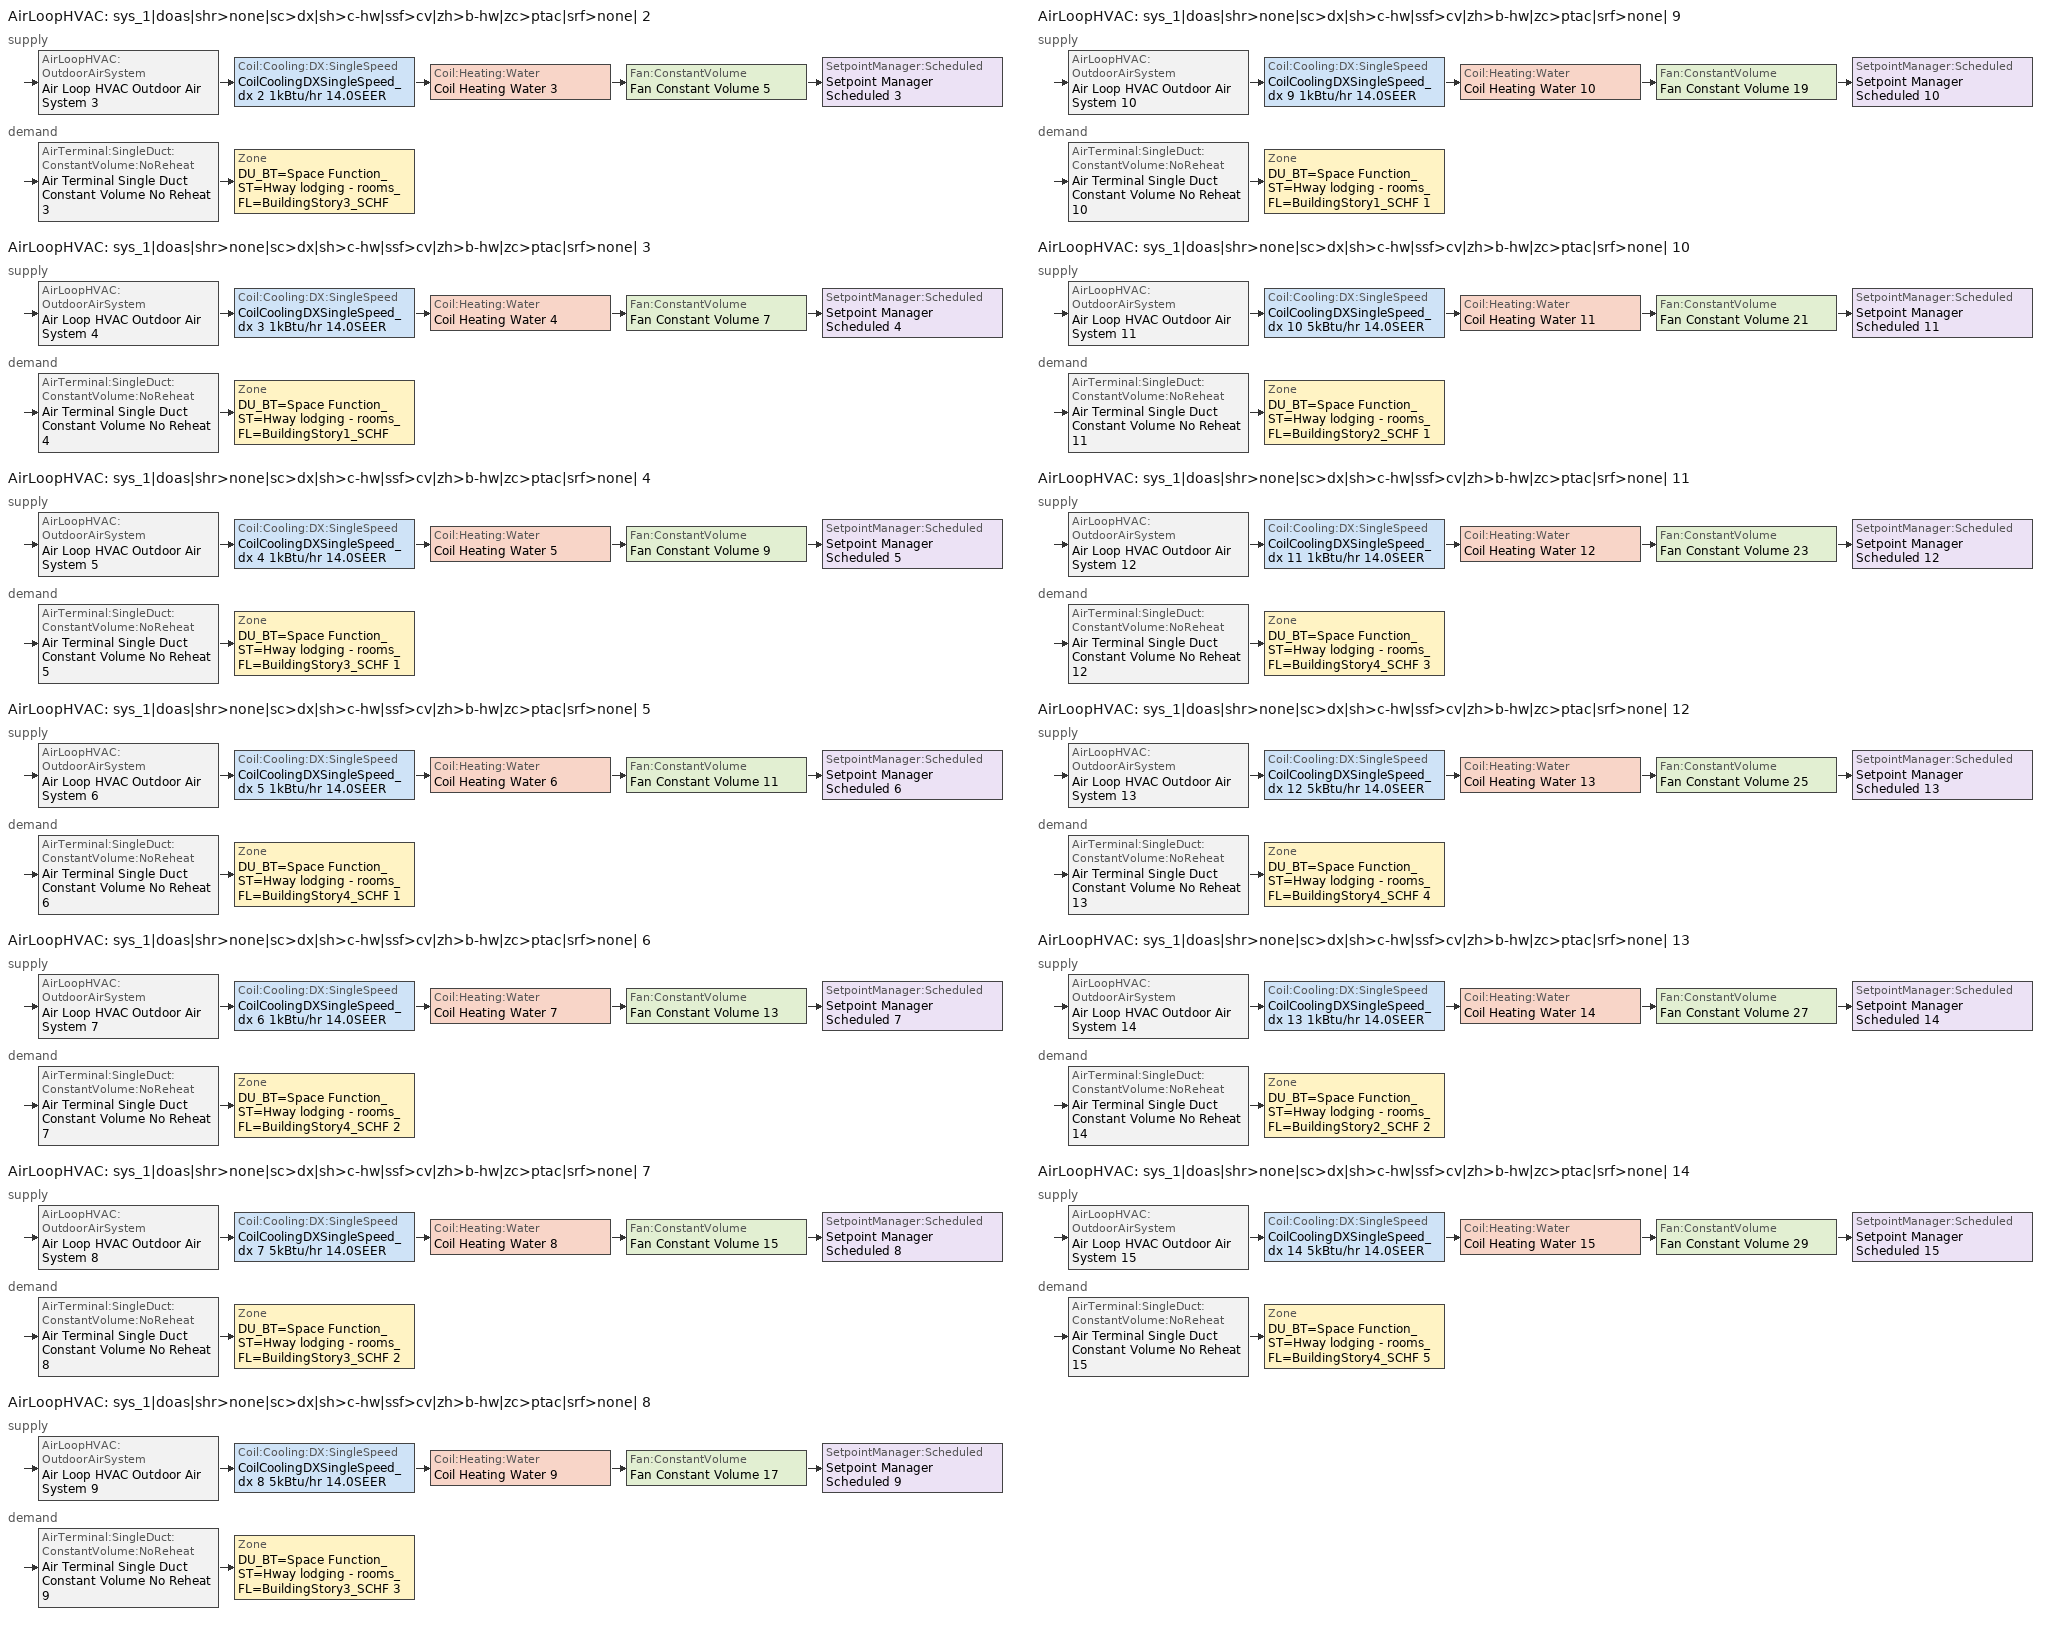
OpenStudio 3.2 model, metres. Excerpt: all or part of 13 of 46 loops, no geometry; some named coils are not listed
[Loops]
AirLoopHVAC 'sys_1|doas|shr>none|sc>dx|sh>c-hw|ssf>cv|zh>b-hw|zc>ptac|srf>none| 2'
 supply: AirLoopHVAC:OutdoorAirSystem 'Air Loop HVAC Outdoor Air System 3' > Coil:Cooling:DX:SingleSpeed 'CoilCoolingDXSingleSpeed_dx 2 1kBtu/hr 14.0SEER' > Coil:Heating:Water 'Coil Heating Water 3' > Fan:ConstantVolume 'Fan Constant Volume 5' > SetpointManager:Scheduled 'Setpoint Manager Scheduled 3'
 demand: AirTerminal:SingleDuct:ConstantVolume:NoReheat 'Air Terminal Single Duct Constant Volume No Reheat 3' > Zone 'DU_BT=Space Function_ST=Hway lodging - rooms_FL=BuildingStory3_SCHF'
AirLoopHVAC 'sys_1|doas|shr>none|sc>dx|sh>c-hw|ssf>cv|zh>b-hw|zc>ptac|srf>none| 3'
 supply: AirLoopHVAC:OutdoorAirSystem 'Air Loop HVAC Outdoor Air System 4' > Coil:Cooling:DX:SingleSpeed 'CoilCoolingDXSingleSpeed_dx 3 1kBtu/hr 14.0SEER' > Coil:Heating:Water 'Coil Heating Water 4' > Fan:ConstantVolume 'Fan Constant Volume 7' > SetpointManager:Scheduled 'Setpoint Manager Scheduled 4'
 demand: AirTerminal:SingleDuct:ConstantVolume:NoReheat 'Air Terminal Single Duct Constant Volume No Reheat 4' > Zone 'DU_BT=Space Function_ST=Hway lodging - rooms_FL=BuildingStory1_SCHF'
AirLoopHVAC 'sys_1|doas|shr>none|sc>dx|sh>c-hw|ssf>cv|zh>b-hw|zc>ptac|srf>none| 4'
 supply: AirLoopHVAC:OutdoorAirSystem 'Air Loop HVAC Outdoor Air System 5' > Coil:Cooling:DX:SingleSpeed 'CoilCoolingDXSingleSpeed_dx 4 1kBtu/hr 14.0SEER' > Coil:Heating:Water 'Coil Heating Water 5' > Fan:ConstantVolume 'Fan Constant Volume 9' > SetpointManager:Scheduled 'Setpoint Manager Scheduled 5'
 demand: AirTerminal:SingleDuct:ConstantVolume:NoReheat 'Air Terminal Single Duct Constant Volume No Reheat 5' > Zone 'DU_BT=Space Function_ST=Hway lodging - rooms_FL=BuildingStory3_SCHF 1'
AirLoopHVAC 'sys_1|doas|shr>none|sc>dx|sh>c-hw|ssf>cv|zh>b-hw|zc>ptac|srf>none| 5'
 supply: AirLoopHVAC:OutdoorAirSystem 'Air Loop HVAC Outdoor Air System 6' > Coil:Cooling:DX:SingleSpeed 'CoilCoolingDXSingleSpeed_dx 5 1kBtu/hr 14.0SEER' > Coil:Heating:Water 'Coil Heating Water 6' > Fan:ConstantVolume 'Fan Constant Volume 11' > SetpointManager:Scheduled 'Setpoint Manager Scheduled 6'
 demand: AirTerminal:SingleDuct:ConstantVolume:NoReheat 'Air Terminal Single Duct Constant Volume No Reheat 6' > Zone 'DU_BT=Space Function_ST=Hway lodging - rooms_FL=BuildingStory4_SCHF 1'
AirLoopHVAC 'sys_1|doas|shr>none|sc>dx|sh>c-hw|ssf>cv|zh>b-hw|zc>ptac|srf>none| 6'
 supply: AirLoopHVAC:OutdoorAirSystem 'Air Loop HVAC Outdoor Air System 7' > Coil:Cooling:DX:SingleSpeed 'CoilCoolingDXSingleSpeed_dx 6 1kBtu/hr 14.0SEER' > Coil:Heating:Water 'Coil Heating Water 7' > Fan:ConstantVolume 'Fan Constant Volume 13' > SetpointManager:Scheduled 'Setpoint Manager Scheduled 7'
 demand: AirTerminal:SingleDuct:ConstantVolume:NoReheat 'Air Terminal Single Duct Constant Volume No Reheat 7' > Zone 'DU_BT=Space Function_ST=Hway lodging - rooms_FL=BuildingStory4_SCHF 2'
AirLoopHVAC 'sys_1|doas|shr>none|sc>dx|sh>c-hw|ssf>cv|zh>b-hw|zc>ptac|srf>none| 7'
 supply: AirLoopHVAC:OutdoorAirSystem 'Air Loop HVAC Outdoor Air System 8' > Coil:Cooling:DX:SingleSpeed 'CoilCoolingDXSingleSpeed_dx 7 5kBtu/hr 14.0SEER' > Coil:Heating:Water 'Coil Heating Water 8' > Fan:ConstantVolume 'Fan Constant Volume 15' > SetpointManager:Scheduled 'Setpoint Manager Scheduled 8'
 demand: AirTerminal:SingleDuct:ConstantVolume:NoReheat 'Air Terminal Single Duct Constant Volume No Reheat 8' > Zone 'DU_BT=Space Function_ST=Hway lodging - rooms_FL=BuildingStory3_SCHF 2'
AirLoopHVAC 'sys_1|doas|shr>none|sc>dx|sh>c-hw|ssf>cv|zh>b-hw|zc>ptac|srf>none| 8'
 supply: AirLoopHVAC:OutdoorAirSystem 'Air Loop HVAC Outdoor Air System 9' > Coil:Cooling:DX:SingleSpeed 'CoilCoolingDXSingleSpeed_dx 8 5kBtu/hr 14.0SEER' > Coil:Heating:Water 'Coil Heating Water 9' > Fan:ConstantVolume 'Fan Constant Volume 17' > SetpointManager:Scheduled 'Setpoint Manager Scheduled 9'
 demand: AirTerminal:SingleDuct:ConstantVolume:NoReheat 'Air Terminal Single Duct Constant Volume No Reheat 9' > Zone 'DU_BT=Space Function_ST=Hway lodging - rooms_FL=BuildingStory3_SCHF 3'
AirLoopHVAC 'sys_1|doas|shr>none|sc>dx|sh>c-hw|ssf>cv|zh>b-hw|zc>ptac|srf>none| 9'
 supply: AirLoopHVAC:OutdoorAirSystem 'Air Loop HVAC Outdoor Air System 10' > Coil:Cooling:DX:SingleSpeed 'CoilCoolingDXSingleSpeed_dx 9 1kBtu/hr 14.0SEER' > Coil:Heating:Water 'Coil Heating Water 10' > Fan:ConstantVolume 'Fan Constant Volume 19' > SetpointManager:Scheduled 'Setpoint Manager Scheduled 10'
 demand: AirTerminal:SingleDuct:ConstantVolume:NoReheat 'Air Terminal Single Duct Constant Volume No Reheat 10' > Zone 'DU_BT=Space Function_ST=Hway lodging - rooms_FL=BuildingStory1_SCHF 1'
AirLoopHVAC 'sys_1|doas|shr>none|sc>dx|sh>c-hw|ssf>cv|zh>b-hw|zc>ptac|srf>none| 10'
 supply: AirLoopHVAC:OutdoorAirSystem 'Air Loop HVAC Outdoor Air System 11' > Coil:Cooling:DX:SingleSpeed 'CoilCoolingDXSingleSpeed_dx 10 5kBtu/hr 14.0SEER' > Coil:Heating:Water 'Coil Heating Water 11' > Fan:ConstantVolume 'Fan Constant Volume 21' > SetpointManager:Scheduled 'Setpoint Manager Scheduled 11'
 demand: AirTerminal:SingleDuct:ConstantVolume:NoReheat 'Air Terminal Single Duct Constant Volume No Reheat 11' > Zone 'DU_BT=Space Function_ST=Hway lodging - rooms_FL=BuildingStory2_SCHF 1'
AirLoopHVAC 'sys_1|doas|shr>none|sc>dx|sh>c-hw|ssf>cv|zh>b-hw|zc>ptac|srf>none| 11'
 supply: AirLoopHVAC:OutdoorAirSystem 'Air Loop HVAC Outdoor Air System 12' > Coil:Cooling:DX:SingleSpeed 'CoilCoolingDXSingleSpeed_dx 11 1kBtu/hr 14.0SEER' > Coil:Heating:Water 'Coil Heating Water 12' > Fan:ConstantVolume 'Fan Constant Volume 23' > SetpointManager:Scheduled 'Setpoint Manager Scheduled 12'
 demand: AirTerminal:SingleDuct:ConstantVolume:NoReheat 'Air Terminal Single Duct Constant Volume No Reheat 12' > Zone 'DU_BT=Space Function_ST=Hway lodging - rooms_FL=BuildingStory4_SCHF 3'
AirLoopHVAC 'sys_1|doas|shr>none|sc>dx|sh>c-hw|ssf>cv|zh>b-hw|zc>ptac|srf>none| 12'
 supply: AirLoopHVAC:OutdoorAirSystem 'Air Loop HVAC Outdoor Air System 13' > Coil:Cooling:DX:SingleSpeed 'CoilCoolingDXSingleSpeed_dx 12 5kBtu/hr 14.0SEER' > Coil:Heating:Water 'Coil Heating Water 13' > Fan:ConstantVolume 'Fan Constant Volume 25' > SetpointManager:Scheduled 'Setpoint Manager Scheduled 13'
 demand: AirTerminal:SingleDuct:ConstantVolume:NoReheat 'Air Terminal Single Duct Constant Volume No Reheat 13' > Zone 'DU_BT=Space Function_ST=Hway lodging - rooms_FL=BuildingStory4_SCHF 4'
AirLoopHVAC 'sys_1|doas|shr>none|sc>dx|sh>c-hw|ssf>cv|zh>b-hw|zc>ptac|srf>none| 13'
 supply: AirLoopHVAC:OutdoorAirSystem 'Air Loop HVAC Outdoor Air System 14' > Coil:Cooling:DX:SingleSpeed 'CoilCoolingDXSingleSpeed_dx 13 1kBtu/hr 14.0SEER' > Coil:Heating:Water 'Coil Heating Water 14' > Fan:ConstantVolume 'Fan Constant Volume 27' > SetpointManager:Scheduled 'Setpoint Manager Scheduled 14'
 demand: AirTerminal:SingleDuct:ConstantVolume:NoReheat 'Air Terminal Single Duct Constant Volume No Reheat 14' > Zone 'DU_BT=Space Function_ST=Hway lodging - rooms_FL=BuildingStory2_SCHF 2'
AirLoopHVAC 'sys_1|doas|shr>none|sc>dx|sh>c-hw|ssf>cv|zh>b-hw|zc>ptac|srf>none| 14'
 supply: AirLoopHVAC:OutdoorAirSystem 'Air Loop HVAC Outdoor Air System 15' > Coil:Cooling:DX:SingleSpeed 'CoilCoolingDXSingleSpeed_dx 14 5kBtu/hr 14.0SEER' > Coil:Heating:Water 'Coil Heating Water 15' > Fan:ConstantVolume 'Fan Constant Volume 29' > SetpointManager:Scheduled 'Setpoint Manager Scheduled 15'
 demand: AirTerminal:SingleDuct:ConstantVolume:NoReheat 'Air Terminal Single Duct Constant Volume No Reheat 15' > Zone 'DU_BT=Space Function_ST=Hway lodging - rooms_FL=BuildingStory4_SCHF 5'
[Sizing:Zone] Zone Cooling Design Supply Air Temperature Input Method=SupplyAirTemperature; Zone Cooling Design Supply Air Temperature {C}=13; Zone Cooling Design Supply Air Temperature Difference {deltaC}=11.11; Zone Heating Design Supply Air Temperature Input Method=SupplyAirTemperature; Zone Heating Design Supply Air Temperature {C}=43; Zone Heating Design Supply Air Temperature Difference {deltaC}=11.11; Zone Cooling Design Supply Air Humidity Ratio {kg-H2O/kg-air}=0.0085; Zone Heating Design Supply Air Humidity Ratio {kg-H2O/kg-air}=0.008; Zone Heating Sizing Factor=1.3; Zone Cooling Sizing Factor=1.1; Cooling Design Air Flow Method=DesignDay; Heating Design Air Flow Method=DesignDay; Account for Dedicated Outdoor Air System=No; Dedicated Outdoor Air System Control Strategy=NeutralSupplyAir; Dedicated Outdoor Air Low Setpoint Temperature for Design {C}=autosize; Dedicated Outdoor Air High Setpoint Temperature for Design {C}=autosize
DU_BT=Space Function_ST=Hway lodging - rooms_FL=BuildingStory3_SCHF; DU_BT=Space Function_ST=Hway lodging - rooms_FL=BuildingStory1_SCHF; DU_BT=Space Function_ST=Hway lodging - rooms_FL=BuildingStory3_SCHF 1; DU_BT=Space Function_ST=Hway lodging - rooms_FL=BuildingStory4_SCHF 1; DU_BT=Space Function_ST=Hway lodging - rooms_FL=BuildingStory4_SCHF 2; DU_BT=Space Function_ST=Hway lodging - rooms_FL=BuildingStory3_SCHF 2; DU_BT=Space Function_ST=Hway lodging - rooms_FL=BuildingStory3_SCHF 3; DU_BT=Space Function_ST=Hway lodging - rooms_FL=BuildingStory1_SCHF 1; DU_BT=Space Function_ST=Hway lodging - rooms_FL=BuildingStory2_SCHF 1; DU_BT=Space Function_ST=Hway lodging - rooms_FL=BuildingStory4_SCHF 3; DU_BT=Space Function_ST=Hway lodging - rooms_FL=BuildingStory4_SCHF 4; DU_BT=Space Function_ST=Hway lodging - rooms_FL=BuildingStory2_SCHF 2; DU_BT=Space Function_ST=Hway lodging - rooms_FL=BuildingStory4_SCHF 5
[Zone equipment]
DU_BT=Space Function_ST=Hway lodging - rooms_FL=BuildingStory3_SCHF: DU_BT=Space Function_ST=Hway lodging - rooms_FL=BuildingStory3_SCHF PTAC, Zone HVAC Baseboard Convective Water 3, Air Terminal Single Duct Constant Volume No Reheat 3
DU_BT=Space Function_ST=Hway lodging - rooms_FL=BuildingStory1_SCHF: DU_BT=Space Function_ST=Hway lodging - rooms_FL=BuildingStory1_SCHF PTAC, Zone HVAC Baseboard Convective Water 4, Air Terminal Single Duct Constant Volume No Reheat 4
DU_BT=Space Function_ST=Hway lodging - rooms_FL=BuildingStory3_SCHF 1: DU_BT=Space Function_ST=Hway lodging - rooms_FL=BuildingStory3_SCHF 1 PTAC, Zone HVAC Baseboard Convective Water 5, Air Terminal Single Duct Constant Volume No Reheat 5
DU_BT=Space Function_ST=Hway lodging - rooms_FL=BuildingStory4_SCHF 1: DU_BT=Space Function_ST=Hway lodging - rooms_FL=BuildingStory4_SCHF 1 PTAC, Zone HVAC Baseboard Convective Water 6, Air Terminal Single Duct Constant Volume No Reheat 6
DU_BT=Space Function_ST=Hway lodging - rooms_FL=BuildingStory4_SCHF 2: DU_BT=Space Function_ST=Hway lodging - rooms_FL=BuildingStory4_SCHF 2 PTAC, Zone HVAC Baseboard Convective Water 7, Air Terminal Single Duct Constant Volume No Reheat 7
DU_BT=Space Function_ST=Hway lodging - rooms_FL=BuildingStory3_SCHF 2: DU_BT=Space Function_ST=Hway lodging - rooms_FL=BuildingStory3_SCHF 2 PTAC, Zone HVAC Baseboard Convective Water 8, Air Terminal Single Duct Constant Volume No Reheat 8
DU_BT=Space Function_ST=Hway lodging - rooms_FL=BuildingStory3_SCHF 3: DU_BT=Space Function_ST=Hway lodging - rooms_FL=BuildingStory3_SCHF 3 PTAC, Zone HVAC Baseboard Convective Water 9, Air Terminal Single Duct Constant Volume No Reheat 9
DU_BT=Space Function_ST=Hway lodging - rooms_FL=BuildingStory1_SCHF 1: DU_BT=Space Function_ST=Hway lodging - rooms_FL=BuildingStory1_SCHF 1 PTAC, Zone HVAC Baseboard Convective Water 10, Air Terminal Single Duct Constant Volume No Reheat 10
DU_BT=Space Function_ST=Hway lodging - rooms_FL=BuildingStory2_SCHF 1: DU_BT=Space Function_ST=Hway lodging - rooms_FL=BuildingStory2_SCHF 1 PTAC, Zone HVAC Baseboard Convective Water 11, Air Terminal Single Duct Constant Volume No Reheat 11
DU_BT=Space Function_ST=Hway lodging - rooms_FL=BuildingStory4_SCHF 3: DU_BT=Space Function_ST=Hway lodging - rooms_FL=BuildingStory4_SCHF 3 PTAC, Zone HVAC Baseboard Convective Water 12, Air Terminal Single Duct Constant Volume No Reheat 12
DU_BT=Space Function_ST=Hway lodging - rooms_FL=BuildingStory4_SCHF 4: DU_BT=Space Function_ST=Hway lodging - rooms_FL=BuildingStory4_SCHF 4 PTAC, Zone HVAC Baseboard Convective Water 13, Air Terminal Single Duct Constant Volume No Reheat 13
DU_BT=Space Function_ST=Hway lodging - rooms_FL=BuildingStory2_SCHF 2: DU_BT=Space Function_ST=Hway lodging - rooms_FL=BuildingStory2_SCHF 2 PTAC, Zone HVAC Baseboard Convective Water 14, Air Terminal Single Duct Constant Volume No Reheat 14
DU_BT=Space Function_ST=Hway lodging - rooms_FL=BuildingStory4_SCHF 5: DU_BT=Space Function_ST=Hway lodging - rooms_FL=BuildingStory4_SCHF 5 PTAC, Zone HVAC Baseboard Convective Water 15, Air Terminal Single Duct Constant Volume No Reheat 15
[AirLoopHVAC] Design Supply Air Flow Rate {m3/s}=autosize; Design Return Air Flow Fraction of Supply Air Flow=1
Name | Availability Schedule
sys_1|doas|shr>none|sc>dx|sh>c-hw|ssf>cv|zh>b-hw|zc>ptac|srf>none| 2 | sys_1|doas|shr>none|sc>dx|sh>c-hw|ssf>cv|zh>b-hw|zc>ptac|srf>none| 2 Occ Sch
sys_1|doas|shr>none|sc>dx|sh>c-hw|ssf>cv|zh>b-hw|zc>ptac|srf>none| 3 | sys_1|doas|shr>none|sc>dx|sh>c-hw|ssf>cv|zh>b-hw|zc>ptac|srf>none| 3 Occ Sch
sys_1|doas|shr>none|sc>dx|sh>c-hw|ssf>cv|zh>b-hw|zc>ptac|srf>none| 4 | sys_1|doas|shr>none|sc>dx|sh>c-hw|ssf>cv|zh>b-hw|zc>ptac|srf>none| 4 Occ Sch
sys_1|doas|shr>none|sc>dx|sh>c-hw|ssf>cv|zh>b-hw|zc>ptac|srf>none| 5 | sys_1|doas|shr>none|sc>dx|sh>c-hw|ssf>cv|zh>b-hw|zc>ptac|srf>none| 5 Occ Sch
sys_1|doas|shr>none|sc>dx|sh>c-hw|ssf>cv|zh>b-hw|zc>ptac|srf>none| 6 | sys_1|doas|shr>none|sc>dx|sh>c-hw|ssf>cv|zh>b-hw|zc>ptac|srf>none| 6 Occ Sch
sys_1|doas|shr>none|sc>dx|sh>c-hw|ssf>cv|zh>b-hw|zc>ptac|srf>none| 7 | sys_1|doas|shr>none|sc>dx|sh>c-hw|ssf>cv|zh>b-hw|zc>ptac|srf>none| 7 Occ Sch
sys_1|doas|shr>none|sc>dx|sh>c-hw|ssf>cv|zh>b-hw|zc>ptac|srf>none| 8 | sys_1|doas|shr>none|sc>dx|sh>c-hw|ssf>cv|zh>b-hw|zc>ptac|srf>none| 8 Occ Sch
sys_1|doas|shr>none|sc>dx|sh>c-hw|ssf>cv|zh>b-hw|zc>ptac|srf>none| 9 | sys_1|doas|shr>none|sc>dx|sh>c-hw|ssf>cv|zh>b-hw|zc>ptac|srf>none| 9 Occ Sch
sys_1|doas|shr>none|sc>dx|sh>c-hw|ssf>cv|zh>b-hw|zc>ptac|srf>none| 10 | sys_1|doas|shr>none|sc>dx|sh>c-hw|ssf>cv|zh>b-hw|zc>ptac|srf>none| 10 Occ Sch
sys_1|doas|shr>none|sc>dx|sh>c-hw|ssf>cv|zh>b-hw|zc>ptac|srf>none| 11 | sys_1|doas|shr>none|sc>dx|sh>c-hw|ssf>cv|zh>b-hw|zc>ptac|srf>none| 11 Occ Sch
sys_1|doas|shr>none|sc>dx|sh>c-hw|ssf>cv|zh>b-hw|zc>ptac|srf>none| 12 | sys_1|doas|shr>none|sc>dx|sh>c-hw|ssf>cv|zh>b-hw|zc>ptac|srf>none| 12 Occ Sch
sys_1|doas|shr>none|sc>dx|sh>c-hw|ssf>cv|zh>b-hw|zc>ptac|srf>none| 13 | sys_1|doas|shr>none|sc>dx|sh>c-hw|ssf>cv|zh>b-hw|zc>ptac|srf>none| 13 Occ Sch
sys_1|doas|shr>none|sc>dx|sh>c-hw|ssf>cv|zh>b-hw|zc>ptac|srf>none| 14 | sys_1|doas|shr>none|sc>dx|sh>c-hw|ssf>cv|zh>b-hw|zc>ptac|srf>none| 14 Occ Sch
[Sizing:System] Type of Load to Size On=VentilationRequirement; Design Outdoor Air Flow Rate {m3/s}=Autosize; Central Heating Maximum System Air Flow Ratio=1; Preheat Design Temperature {C}=7; Preheat Design Humidity Ratio {kg-H2O/kg-Air}=0.008; Precool Design Temperature {C}=13; Precool Design Humidity Ratio {kg-H2O/kg-Air}=0.008; Central Cooling Design Supply Air Temperature {C}=13; Central Heating Design Supply Air Temperature {C}=43; Sizing Option=NonCoincident; 100% Outdoor Air in Cooling=Yes; 100% Outdoor Air in Heating=Yes; Central Cooling Design Supply Air Humidity Ratio {kg-H2O/kg-Air}=0.0085; Central Heating Design Supply Air Humidity Ratio {kg-H2O/kg-Air}=0.008; Cooling Design Air Flow Method=DesignDay; Cooling Design Air Flow Rate {m3/s}=0; Heating Design Air Flow Method=DesignDay; Heating Design Air Flow Rate {m3/s}=0; System Outdoor Air Method=ZoneSum; Zone Maximum Outdoor Air Fraction=1; Cooling Supply Air Flow Rate Per Floor Area {m3/s-m2}=0.00996765; Cooling Fraction of Autosized Cooling Supply Air Flow Rate=1; Cooling Supply Air Flow Rate Per Unit Cooling Capacity {m3/s-W}=3.94755e-05; Heating Supply Air Flow Rate Per Floor Area {m3/s-m2}=0.00996765; Heating Fraction of Autosized Heating Supply Air Flow Rate=1; Heating Fraction of Autosized Cooling Supply Air Flow Rate=1; Heating Supply Air Flow Rate Per Unit Heating Capacity {m3/s-W}=3.15882e-05; Cooling Design Capacity Method=CoolingDesignCapacity; Cooling Design Capacity {W}=autosize; Cooling Design Capacity Per Floor Area {W/m2}=234.7; Fraction of Autosized Cooling Design Capacity=1; Heating Design Capacity Method=HeatingDesignCapacity; Heating Design Capacity {W}=autosize; Heating Design Capacity Per Floor Area {W/m2}=157; Fraction of Autosized Heating Design Capacity=1; Central Cooling Capacity Control Method=OnOff
sys_1|doas|shr>none|sc>dx|sh>c-hw|ssf>cv|zh>b-hw|zc>ptac|srf>none| 2; sys_1|doas|shr>none|sc>dx|sh>c-hw|ssf>cv|zh>b-hw|zc>ptac|srf>none| 3; sys_1|doas|shr>none|sc>dx|sh>c-hw|ssf>cv|zh>b-hw|zc>ptac|srf>none| 4; sys_1|doas|shr>none|sc>dx|sh>c-hw|ssf>cv|zh>b-hw|zc>ptac|srf>none| 5; sys_1|doas|shr>none|sc>dx|sh>c-hw|ssf>cv|zh>b-hw|zc>ptac|srf>none| 6; sys_1|doas|shr>none|sc>dx|sh>c-hw|ssf>cv|zh>b-hw|zc>ptac|srf>none| 7; sys_1|doas|shr>none|sc>dx|sh>c-hw|ssf>cv|zh>b-hw|zc>ptac|srf>none| 8; sys_1|doas|shr>none|sc>dx|sh>c-hw|ssf>cv|zh>b-hw|zc>ptac|srf>none| 9; sys_1|doas|shr>none|sc>dx|sh>c-hw|ssf>cv|zh>b-hw|zc>ptac|srf>none| 10; sys_1|doas|shr>none|sc>dx|sh>c-hw|ssf>cv|zh>b-hw|zc>ptac|srf>none| 11; sys_1|doas|shr>none|sc>dx|sh>c-hw|ssf>cv|zh>b-hw|zc>ptac|srf>none| 12; sys_1|doas|shr>none|sc>dx|sh>c-hw|ssf>cv|zh>b-hw|zc>ptac|srf>none| 13; sys_1|doas|shr>none|sc>dx|sh>c-hw|ssf>cv|zh>b-hw|zc>ptac|srf>none| 14
[Fan:ConstantVolume] Availability Schedule=Always On Discrete; Fan Total Efficiency=0.39975; Pressure Rise {Pa}=640; Maximum Flow Rate {m3/s}=AutoSize; Motor Efficiency=0.615
Fan Constant Volume 5; Fan Constant Volume 6; Fan Constant Volume 7; Fan Constant Volume 8; Fan Constant Volume 9; Fan Constant Volume 10; Fan Constant Volume 11; Fan Constant Volume 12; Fan Constant Volume 13; Fan Constant Volume 14; Fan Constant Volume 15; Fan Constant Volume 16; Fan Constant Volume 17; Fan Constant Volume 18; Fan Constant Volume 19; Fan Constant Volume 20; Fan Constant Volume 21; Fan Constant Volume 22; Fan Constant Volume 23; Fan Constant Volume 24; Fan Constant Volume 25; Fan Constant Volume 26; Fan Constant Volume 27; Fan Constant Volume 28; Fan Constant Volume 29; Fan Constant Volume 30
[Coil:Cooling:DX:SingleSpeed] Availability Schedule=Always On Discrete; Rated Total Cooling Capacity {W}=autosize; Rated Sensible Heat Ratio=autosize; Rated Air Flow Rate {m3/s}=autosize; Rated Evaporator Fan Power Per Volume Flow Rate {W/(m3/s)}=773.3; Total Cooling Capacity Function of Temperature Curve=DXCOOL-NECB2011-REF-CAPFT; Total Cooling Capacity Function of Flow Fraction Curve=DXCOOL-NECB2011-REF-CAPFFLOW; Energy Input Ratio Function of Temperature Curve=DXCOOL-NECB2011-REF-COOLEIRFT; Energy Input Ratio Function of Flow Fraction Curve=DXCOOL-NECB2011-REF-COOLEIRFFLOW; Part Load Fraction Correlation Curve=DXCOOL-NECB2011-REF-COOLPLFFPLR; Minimum Outdoor Dry-Bulb Temperature for Compressor Operation {C}=-25; Condenser Type=AirCooled; Evaporative Condenser Effectiveness=0; Evaporative Condenser Air Flow Rate {m3/s}=Autosize; Evaporative Condenser Pump Rated Power Consumption {W}=Autosize; Crankcase Heater Capacity {W}=0; Maximum Outdoor Dry-Bulb Temperature for Crankcase Heater Operation {C}=0; Basin Heater Capacity {W/K}=0; Basin Heater Setpoint Temperature {C}=10
Name | Rated COP {W/W}
CoilCoolingDXSingleSpeed_dx 2 1kBtu/hr 14.0SEER; CoilCoolingDXSingleSpeed_dx 3 1kBtu/hr 14.0SEER; CoilCoolingDXSingleSpeed_dx 4 1kBtu/hr 14.0SEER; CoilCoolingDXSingleSpeed_dx 5 1kBtu/hr 14.0SEER; CoilCoolingDXSingleSpeed_dx 6 1kBtu/hr 14.0SEER; CoilCoolingDXSingleSpeed_dx 7 5kBtu/hr 14.0SEER; CoilCoolingDXSingleSpeed_dx 8 5kBtu/hr 14.0SEER; CoilCoolingDXSingleSpeed_dx 9 1kBtu/hr 14.0SEER; CoilCoolingDXSingleSpeed_dx 10 5kBtu/hr 14.0SEER; CoilCoolingDXSingleSpeed_dx 11 1kBtu/hr 14.0SEER; CoilCoolingDXSingleSpeed_dx 12 5kBtu/hr 14.0SEER; CoilCoolingDXSingleSpeed_dx 13 1kBtu/hr 14.0SEER; CoilCoolingDXSingleSpeed_dx 14 5kBtu/hr 14.0SEER | 4.11713
Coil Cooling DX Single Speed 3 4kBtu/hr 11.0EER; Coil Cooling DX Single Speed 4 3kBtu/hr 11.0EER; Coil Cooling DX Single Speed 5 3kBtu/hr 11.0EER; Coil Cooling DX Single Speed 7 6kBtu/hr 11.0EER; Coil Cooling DX Single Speed 10 4kBtu/hr 11.0EER; Coil Cooling DX Single Speed 14 4kBtu/hr 11.0EER | 3.80183
Coil Cooling DX Single Speed 6 8kBtu/hr 10.9EER | 3.75262
Coil Cooling DX Single Speed 8 15kBtu/hr 9.4EER | 3.26038
Coil Cooling DX Single Speed 9 10kBtu/hr 10.4EER | 3.59894
Coil Cooling DX Single Speed 11 14kBtu/hr 9.6EER | 3.33636
Coil Cooling DX Single Speed 12 8kBtu/hr 10.9EER | 3.76052
Coil Cooling DX Single Speed 13 21kBtu/hr 9.3EER; Coil Cooling DX Single Speed 15 28kBtu/hr 9.3EER | 3.23448
[Controller:OutdoorAir] Minimum Outdoor Air Flow Rate {m3/s}=autosize; Maximum Outdoor Air Flow Rate {m3/s}=Autosize; Economizer Control Type=NoEconomizer; Economizer Control Action Type=ModulateFlow; Economizer Maximum Limit Dry-Bulb Temperature {C}=28; Economizer Maximum Limit Enthalpy {J/kg}=64000; Economizer Minimum Limit Dry-Bulb Temperature {C}=-100; Lockout Type=NoLockout; Minimum Limit Type=FixedMinimum; High Humidity Control=No; Heat Recovery Bypass Control Type=BypassWhenWithinEconomizerLimits
Name | Minimum Outdoor Air Schedule | Controller Mechanical Ventilation
Controller Outdoor Air 3 | sys_1|doas|shr>none|sc>dx|sh>c-hw|ssf>cv|zh>b-hw|zc>ptac|srf>none| 2 Occ Sch | Controller Mechanical Ventilation 3
Controller Outdoor Air 4 | sys_1|doas|shr>none|sc>dx|sh>c-hw|ssf>cv|zh>b-hw|zc>ptac|srf>none| 3 Occ Sch | Controller Mechanical Ventilation 4
Controller Outdoor Air 5 | sys_1|doas|shr>none|sc>dx|sh>c-hw|ssf>cv|zh>b-hw|zc>ptac|srf>none| 4 Occ Sch | Controller Mechanical Ventilation 5
Controller Outdoor Air 6 | sys_1|doas|shr>none|sc>dx|sh>c-hw|ssf>cv|zh>b-hw|zc>ptac|srf>none| 5 Occ Sch | Controller Mechanical Ventilation 6
Controller Outdoor Air 7 | sys_1|doas|shr>none|sc>dx|sh>c-hw|ssf>cv|zh>b-hw|zc>ptac|srf>none| 6 Occ Sch | Controller Mechanical Ventilation 7
Controller Outdoor Air 8 | sys_1|doas|shr>none|sc>dx|sh>c-hw|ssf>cv|zh>b-hw|zc>ptac|srf>none| 7 Occ Sch | Controller Mechanical Ventilation 8
Controller Outdoor Air 9 | sys_1|doas|shr>none|sc>dx|sh>c-hw|ssf>cv|zh>b-hw|zc>ptac|srf>none| 8 Occ Sch | Controller Mechanical Ventilation 9
Controller Outdoor Air 10 | sys_1|doas|shr>none|sc>dx|sh>c-hw|ssf>cv|zh>b-hw|zc>ptac|srf>none| 9 Occ Sch | Controller Mechanical Ventilation 10
Controller Outdoor Air 11 | sys_1|doas|shr>none|sc>dx|sh>c-hw|ssf>cv|zh>b-hw|zc>ptac|srf>none| 10 Occ Sch | Controller Mechanical Ventilation 11
Controller Outdoor Air 12 | sys_1|doas|shr>none|sc>dx|sh>c-hw|ssf>cv|zh>b-hw|zc>ptac|srf>none| 11 Occ Sch | Controller Mechanical Ventilation 12
Controller Outdoor Air 13 | sys_1|doas|shr>none|sc>dx|sh>c-hw|ssf>cv|zh>b-hw|zc>ptac|srf>none| 12 Occ Sch | Controller Mechanical Ventilation 13
Controller Outdoor Air 14 | sys_1|doas|shr>none|sc>dx|sh>c-hw|ssf>cv|zh>b-hw|zc>ptac|srf>none| 13 Occ Sch | Controller Mechanical Ventilation 14
Controller Outdoor Air 15 | sys_1|doas|shr>none|sc>dx|sh>c-hw|ssf>cv|zh>b-hw|zc>ptac|srf>none| 14 Occ Sch | Controller Mechanical Ventilation 15
[Controller:MechanicalVentilation] Availability Schedule=Always On Discrete; System Outdoor Air Method=ZoneSum
Controller Mechanical Ventilation 3; Controller Mechanical Ventilation 4; Controller Mechanical Ventilation 5; Controller Mechanical Ventilation 6; Controller Mechanical Ventilation 7; Controller Mechanical Ventilation 8; Controller Mechanical Ventilation 9; Controller Mechanical Ventilation 10; Controller Mechanical Ventilation 11; Controller Mechanical Ventilation 12; Controller Mechanical Ventilation 13; Controller Mechanical Ventilation 14; Controller Mechanical Ventilation 15
[AirLoopHVAC:OutdoorAirSystem]
Name | Controller
Air Loop HVAC Outdoor Air System 3 | Controller Outdoor Air 3
Air Loop HVAC Outdoor Air System 4 | Controller Outdoor Air 4
Air Loop HVAC Outdoor Air System 5 | Controller Outdoor Air 5
Air Loop HVAC Outdoor Air System 6 | Controller Outdoor Air 6
Air Loop HVAC Outdoor Air System 7 | Controller Outdoor Air 7
Air Loop HVAC Outdoor Air System 8 | Controller Outdoor Air 8
Air Loop HVAC Outdoor Air System 9 | Controller Outdoor Air 9
Air Loop HVAC Outdoor Air System 10 | Controller Outdoor Air 10
Air Loop HVAC Outdoor Air System 11 | Controller Outdoor Air 11
Air Loop HVAC Outdoor Air System 12 | Controller Outdoor Air 12
Air Loop HVAC Outdoor Air System 13 | Controller Outdoor Air 13
Air Loop HVAC Outdoor Air System 14 | Controller Outdoor Air 14
Air Loop HVAC Outdoor Air System 15 | Controller Outdoor Air 15
[SetpointManager:Scheduled] Control Variable=Temperature
Name | Schedule
Setpoint Manager Scheduled 3 | Makeup-Air Unit Supply Air Temp 2
Setpoint Manager Scheduled 4 | Makeup-Air Unit Supply Air Temp 3
Setpoint Manager Scheduled 5 | Makeup-Air Unit Supply Air Temp 4
Setpoint Manager Scheduled 6 | Makeup-Air Unit Supply Air Temp 5
Setpoint Manager Scheduled 7 | Makeup-Air Unit Supply Air Temp 6
Setpoint Manager Scheduled 8 | Makeup-Air Unit Supply Air Temp 7
Setpoint Manager Scheduled 9 | Makeup-Air Unit Supply Air Temp 8
Setpoint Manager Scheduled 10 | Makeup-Air Unit Supply Air Temp 9
Setpoint Manager Scheduled 11 | Makeup-Air Unit Supply Air Temp 10
Setpoint Manager Scheduled 12 | Makeup-Air Unit Supply Air Temp 11
Setpoint Manager Scheduled 13 | Makeup-Air Unit Supply Air Temp 12
Setpoint Manager Scheduled 14 | Makeup-Air Unit Supply Air Temp 13
Setpoint Manager Scheduled 15 | Makeup-Air Unit Supply Air Temp 14
[Coil:Heating:Electric] Availability Schedule=ON_OFF_ALWAYS_OFF
Coil Heating Electric 3; Coil Heating Electric 4; Coil Heating Electric 5; Coil Heating Electric 6; Coil Heating Electric 7; Coil Heating Electric 8; Coil Heating Electric 9; Coil Heating Electric 10; Coil Heating Electric 11; Coil Heating Electric 12; Coil Heating Electric 13; Coil Heating Electric 14; Coil Heating Electric 15
[ZoneHVAC:PackagedTerminalAirConditioner] Availability Schedule=Always On Discrete; Supply Air Flow Rate During Cooling Operation {m3/s}=Autosize; Supply Air Flow Rate During Heating Operation {m3/s}=Autosize; Supply Air Flow Rate When No Cooling or Heating is Needed {m3/s}=Autosize; Outdoor Air Flow Rate During Cooling Operation {m3/s}=1e-05; Outdoor Air Flow Rate During Heating Operation {m3/s}=1e-05; Outdoor Air Flow Rate When No Cooling or Heating is Needed {m3/s}=1e-05; Fan Placement=DrawThrough
Name | Supply Air Fan | Heating Coil | Cooling Coil
DU_BT=Space Function_ST=Hway lodging - rooms_FL=BuildingStory3_SCHF PTAC | Fan Constant Volume 6 | Coil Heating Electric 3 | Coil Cooling DX Single Speed 3 4kBtu/hr 11.0EER
DU_BT=Space Function_ST=Hway lodging - rooms_FL=BuildingStory1_SCHF PTAC | Fan Constant Volume 8 | Coil Heating Electric 4 | Coil Cooling DX Single Speed 4 3kBtu/hr 11.0EER
DU_BT=Space Function_ST=Hway lodging - rooms_FL=BuildingStory3_SCHF 1 PTAC | Fan Constant Volume 10 | Coil Heating Electric 5 | Coil Cooling DX Single Speed 5 3kBtu/hr 11.0EER
DU_BT=Space Function_ST=Hway lodging - rooms_FL=BuildingStory4_SCHF 1 PTAC | Fan Constant Volume 12 | Coil Heating Electric 6 | Coil Cooling DX Single Speed 6 8kBtu/hr 10.9EER
DU_BT=Space Function_ST=Hway lodging - rooms_FL=BuildingStory4_SCHF 2 PTAC | Fan Constant Volume 14 | Coil Heating Electric 7 | Coil Cooling DX Single Speed 7 6kBtu/hr 11.0EER
DU_BT=Space Function_ST=Hway lodging - rooms_FL=BuildingStory3_SCHF 2 PTAC | Fan Constant Volume 16 | Coil Heating Electric 8 | Coil Cooling DX Single Speed 8 15kBtu/hr 9.4EER
DU_BT=Space Function_ST=Hway lodging - rooms_FL=BuildingStory3_SCHF 3 PTAC | Fan Constant Volume 18 | Coil Heating Electric 9 | Coil Cooling DX Single Speed 9 10kBtu/hr 10.4EER
DU_BT=Space Function_ST=Hway lodging - rooms_FL=BuildingStory1_SCHF 1 PTAC | Fan Constant Volume 20 | Coil Heating Electric 10 | Coil Cooling DX Single Speed 10 4kBtu/hr 11.0EER
DU_BT=Space Function_ST=Hway lodging - rooms_FL=BuildingStory2_SCHF 1 PTAC | Fan Constant Volume 22 | Coil Heating Electric 11 | Coil Cooling DX Single Speed 11 14kBtu/hr 9.6EER
DU_BT=Space Function_ST=Hway lodging - rooms_FL=BuildingStory4_SCHF 3 PTAC | Fan Constant Volume 24 | Coil Heating Electric 12 | Coil Cooling DX Single Speed 12 8kBtu/hr 10.9EER
DU_BT=Space Function_ST=Hway lodging - rooms_FL=BuildingStory4_SCHF 4 PTAC | Fan Constant Volume 26 | Coil Heating Electric 13 | Coil Cooling DX Single Speed 13 21kBtu/hr 9.3EER
DU_BT=Space Function_ST=Hway lodging - rooms_FL=BuildingStory2_SCHF 2 PTAC | Fan Constant Volume 28 | Coil Heating Electric 14 | Coil Cooling DX Single Speed 14 4kBtu/hr 11.0EER
DU_BT=Space Function_ST=Hway lodging - rooms_FL=BuildingStory4_SCHF 5 PTAC | Fan Constant Volume 30 | Coil Heating Electric 15 | Coil Cooling DX Single Speed 15 28kBtu/hr 9.3EER
[AirTerminal:SingleDuct:ConstantVolume:NoReheat] Availability Schedule=Always On Discrete; Maximum Air Flow Rate {m3/s}=AutoSize
Air Terminal Single Duct Constant Volume No Reheat 3; Air Terminal Single Duct Constant Volume No Reheat 4; Air Terminal Single Duct Constant Volume No Reheat 5; Air Terminal Single Duct Constant Volume No Reheat 6; Air Terminal Single Duct Constant Volume No Reheat 7; Air Terminal Single Duct Constant Volume No Reheat 8; Air Terminal Single Duct Constant Volume No Reheat 9; Air Terminal Single Duct Constant Volume No Reheat 10; Air Terminal Single Duct Constant Volume No Reheat 11; Air Terminal Single Duct Constant Volume No Reheat 12; Air Terminal Single Duct Constant Volume No Reheat 13; Air Terminal Single Duct Constant Volume No Reheat 14; Air Terminal Single Duct Constant Volume No Reheat 15
[Schedule:Ruleset]
Name | Default Day Schedule | Summer Design Day Schedule | Winter Design Day Schedule
ON_OFF_ALWAYS_OFF | Schedule Day 3
Makeup-Air Unit Supply Air Temp 2 | Makeup Air Unit Supply Air Temp Default 2
Makeup-Air Unit Supply Air Temp 3 | Makeup Air Unit Supply Air Temp Default 3
Makeup-Air Unit Supply Air Temp 4 | Makeup Air Unit Supply Air Temp Default 4
Makeup-Air Unit Supply Air Temp 5 | Makeup Air Unit Supply Air Temp Default 5
Makeup-Air Unit Supply Air Temp 6 | Makeup Air Unit Supply Air Temp Default 6
Makeup-Air Unit Supply Air Temp 7 | Makeup Air Unit Supply Air Temp Default 7
Makeup-Air Unit Supply Air Temp 8 | Makeup Air Unit Supply Air Temp Default 8
Makeup-Air Unit Supply Air Temp 9 | Makeup Air Unit Supply Air Temp Default 9
Makeup-Air Unit Supply Air Temp 10 | Makeup Air Unit Supply Air Temp Default 10
Makeup-Air Unit Supply Air Temp 11 | Makeup Air Unit Supply Air Temp Default 11
Makeup-Air Unit Supply Air Temp 12 | Makeup Air Unit Supply Air Temp Default 12
Makeup-Air Unit Supply Air Temp 13 | Makeup Air Unit Supply Air Temp Default 13
Makeup-Air Unit Supply Air Temp 14 | Makeup Air Unit Supply Air Temp Default 14
sys_1|doas|shr>none|sc>dx|sh>c-hw|ssf>cv|zh>b-hw|zc>ptac|srf>none| 10 Occ Sch | sys_1|doas|shr>none|sc>dx|sh>c-hw|ssf>cv|zh>b-hw|zc>ptac|srf>none| 10 Occ Sch Default | sys_1|doas|shr>none|sc>dx|sh>c-hw|ssf>cv|zh>b-hw|zc>ptac|srf>none| 10 Occ Sch Summer Design Day | sys_1|doas|shr>none|sc>dx|sh>c-hw|ssf>cv|zh>b-hw|zc>ptac|srf>none| 10 Occ Sch Winter Design Day
sys_1|doas|shr>none|sc>dx|sh>c-hw|ssf>cv|zh>b-hw|zc>ptac|srf>none| 11 Occ Sch | sys_1|doas|shr>none|sc>dx|sh>c-hw|ssf>cv|zh>b-hw|zc>ptac|srf>none| 11 Occ Sch Default | sys_1|doas|shr>none|sc>dx|sh>c-hw|ssf>cv|zh>b-hw|zc>ptac|srf>none| 11 Occ Sch Summer Design Day | sys_1|doas|shr>none|sc>dx|sh>c-hw|ssf>cv|zh>b-hw|zc>ptac|srf>none| 11 Occ Sch Winter Design Day
sys_1|doas|shr>none|sc>dx|sh>c-hw|ssf>cv|zh>b-hw|zc>ptac|srf>none| 12 Occ Sch | sys_1|doas|shr>none|sc>dx|sh>c-hw|ssf>cv|zh>b-hw|zc>ptac|srf>none| 12 Occ Sch Default | sys_1|doas|shr>none|sc>dx|sh>c-hw|ssf>cv|zh>b-hw|zc>ptac|srf>none| 12 Occ Sch Summer Design Day | sys_1|doas|shr>none|sc>dx|sh>c-hw|ssf>cv|zh>b-hw|zc>ptac|srf>none| 12 Occ Sch Winter Design Day
sys_1|doas|shr>none|sc>dx|sh>c-hw|ssf>cv|zh>b-hw|zc>ptac|srf>none| 13 Occ Sch | sys_1|doas|shr>none|sc>dx|sh>c-hw|ssf>cv|zh>b-hw|zc>ptac|srf>none| 13 Occ Sch Default | sys_1|doas|shr>none|sc>dx|sh>c-hw|ssf>cv|zh>b-hw|zc>ptac|srf>none| 13 Occ Sch Summer Design Day | sys_1|doas|shr>none|sc>dx|sh>c-hw|ssf>cv|zh>b-hw|zc>ptac|srf>none| 13 Occ Sch Winter Design Day
sys_1|doas|shr>none|sc>dx|sh>c-hw|ssf>cv|zh>b-hw|zc>ptac|srf>none| 14 Occ Sch | sys_1|doas|shr>none|sc>dx|sh>c-hw|ssf>cv|zh>b-hw|zc>ptac|srf>none| 14 Occ Sch Default | sys_1|doas|shr>none|sc>dx|sh>c-hw|ssf>cv|zh>b-hw|zc>ptac|srf>none| 14 Occ Sch Summer Design Day | sys_1|doas|shr>none|sc>dx|sh>c-hw|ssf>cv|zh>b-hw|zc>ptac|srf>none| 14 Occ Sch Winter Design Day
sys_1|doas|shr>none|sc>dx|sh>c-hw|ssf>cv|zh>b-hw|zc>ptac|srf>none| 2 Occ Sch | sys_1|doas|shr>none|sc>dx|sh>c-hw|ssf>cv|zh>b-hw|zc>ptac|srf>none| 2 Occ Sch Default | sys_1|doas|shr>none|sc>dx|sh>c-hw|ssf>cv|zh>b-hw|zc>ptac|srf>none| 2 Occ Sch Summer Design Day | sys_1|doas|shr>none|sc>dx|sh>c-hw|ssf>cv|zh>b-hw|zc>ptac|srf>none| 2 Occ Sch Winter Design Day
sys_1|doas|shr>none|sc>dx|sh>c-hw|ssf>cv|zh>b-hw|zc>ptac|srf>none| 3 Occ Sch | sys_1|doas|shr>none|sc>dx|sh>c-hw|ssf>cv|zh>b-hw|zc>ptac|srf>none| 3 Occ Sch Default | sys_1|doas|shr>none|sc>dx|sh>c-hw|ssf>cv|zh>b-hw|zc>ptac|srf>none| 3 Occ Sch Summer Design Day | sys_1|doas|shr>none|sc>dx|sh>c-hw|ssf>cv|zh>b-hw|zc>ptac|srf>none| 3 Occ Sch Winter Design Day
sys_1|doas|shr>none|sc>dx|sh>c-hw|ssf>cv|zh>b-hw|zc>ptac|srf>none| 4 Occ Sch | sys_1|doas|shr>none|sc>dx|sh>c-hw|ssf>cv|zh>b-hw|zc>ptac|srf>none| 4 Occ Sch Default | sys_1|doas|shr>none|sc>dx|sh>c-hw|ssf>cv|zh>b-hw|zc>ptac|srf>none| 4 Occ Sch Summer Design Day | sys_1|doas|shr>none|sc>dx|sh>c-hw|ssf>cv|zh>b-hw|zc>ptac|srf>none| 4 Occ Sch Winter Design Day
sys_1|doas|shr>none|sc>dx|sh>c-hw|ssf>cv|zh>b-hw|zc>ptac|srf>none| 5 Occ Sch | sys_1|doas|shr>none|sc>dx|sh>c-hw|ssf>cv|zh>b-hw|zc>ptac|srf>none| 5 Occ Sch Default | sys_1|doas|shr>none|sc>dx|sh>c-hw|ssf>cv|zh>b-hw|zc>ptac|srf>none| 5 Occ Sch Summer Design Day | sys_1|doas|shr>none|sc>dx|sh>c-hw|ssf>cv|zh>b-hw|zc>ptac|srf>none| 5 Occ Sch Winter Design Day
sys_1|doas|shr>none|sc>dx|sh>c-hw|ssf>cv|zh>b-hw|zc>ptac|srf>none| 6 Occ Sch | sys_1|doas|shr>none|sc>dx|sh>c-hw|ssf>cv|zh>b-hw|zc>ptac|srf>none| 6 Occ Sch Default | sys_1|doas|shr>none|sc>dx|sh>c-hw|ssf>cv|zh>b-hw|zc>ptac|srf>none| 6 Occ Sch Summer Design Day | sys_1|doas|shr>none|sc>dx|sh>c-hw|ssf>cv|zh>b-hw|zc>ptac|srf>none| 6 Occ Sch Winter Design Day
sys_1|doas|shr>none|sc>dx|sh>c-hw|ssf>cv|zh>b-hw|zc>ptac|srf>none| 7 Occ Sch | sys_1|doas|shr>none|sc>dx|sh>c-hw|ssf>cv|zh>b-hw|zc>ptac|srf>none| 7 Occ Sch Default | sys_1|doas|shr>none|sc>dx|sh>c-hw|ssf>cv|zh>b-hw|zc>ptac|srf>none| 7 Occ Sch Summer Design Day | sys_1|doas|shr>none|sc>dx|sh>c-hw|ssf>cv|zh>b-hw|zc>ptac|srf>none| 7 Occ Sch Winter Design Day
sys_1|doas|shr>none|sc>dx|sh>c-hw|ssf>cv|zh>b-hw|zc>ptac|srf>none| 8 Occ Sch | sys_1|doas|shr>none|sc>dx|sh>c-hw|ssf>cv|zh>b-hw|zc>ptac|srf>none| 8 Occ Sch Default | sys_1|doas|shr>none|sc>dx|sh>c-hw|ssf>cv|zh>b-hw|zc>ptac|srf>none| 8 Occ Sch Summer Design Day | sys_1|doas|shr>none|sc>dx|sh>c-hw|ssf>cv|zh>b-hw|zc>ptac|srf>none| 8 Occ Sch Winter Design Day
sys_1|doas|shr>none|sc>dx|sh>c-hw|ssf>cv|zh>b-hw|zc>ptac|srf>none| 9 Occ Sch | sys_1|doas|shr>none|sc>dx|sh>c-hw|ssf>cv|zh>b-hw|zc>ptac|srf>none| 9 Occ Sch Default | sys_1|doas|shr>none|sc>dx|sh>c-hw|ssf>cv|zh>b-hw|zc>ptac|srf>none| 9 Occ Sch Summer Design Day | sys_1|doas|shr>none|sc>dx|sh>c-hw|ssf>cv|zh>b-hw|zc>ptac|srf>none| 9 Occ Sch Winter Design Day
[Schedule:Day]
Schedule Day 3; wkdON_OFF_ALWAYS_OFF 1; satON_OFF_ALWAYS_OFF 1; sunON_OFF_ALWAYS_OFF 1: 1, 0, 0, 2, 0, 0, 3, 0, 0, 4, 0, 0, 5, 0, 0, 6, 0, 0, 7, 0, 0, 8, 0, 0, 9, 0, 0, 10, 0, 0, 11, 0, 0, 12, 0, 0, 13, 0, 0, 14, 0, 0, 15, 0, 0, 16, 0, 0, 17, 0, 0, 18, 0, 0, 19, 0, 0, 20, 0, 0, 21, 0, 0, 22, 0, 0, 23, 0, 0, 24, 0, 0
Makeup Air Unit Supply Air Temp Default 2; Makeup Air Unit Supply Air Temp Default 3; Makeup Air Unit Supply Air Temp Default 4; Makeup Air Unit Supply Air Temp Default 5; Makeup Air Unit Supply Air Temp Default 6; Makeup Air Unit Supply Air Temp Default 7; Makeup Air Unit Supply Air Temp Default 8; Makeup Air Unit Supply Air Temp Default 9; Makeup Air Unit Supply Air Temp Default 10; Makeup Air Unit Supply Air Temp Default 11; Makeup Air Unit Supply Air Temp Default 12; Makeup Air Unit Supply Air Temp Default 13; Makeup Air Unit Supply Air Temp Default 14: 24, 0, 20
sys_1|doas|shr>none|sc>dx|sh>c-hw|ssf>cv|zh>b-hw|zc>ptac|srf>none| 10 Occ Sch Default; sys_1|doas|shr>none|sc>dx|sh>c-hw|ssf>cv|zh>b-hw|zc>ptac|srf>none| 10 Occ Sch Winter Design Day; sys_1|doas|shr>none|sc>dx|sh>c-hw|ssf>cv|zh>b-hw|zc>ptac|srf>none| 10 Occ Sch Summer Design Day; sys_1|doas|shr>none|sc>dx|sh>c-hw|ssf>cv|zh>b-hw|zc>ptac|srf>none| 11 Occ Sch Default; sys_1|doas|shr>none|sc>dx|sh>c-hw|ssf>cv|zh>b-hw|zc>ptac|srf>none| 11 Occ Sch Winter Design Day; sys_1|doas|shr>none|sc>dx|sh>c-hw|ssf>cv|zh>b-hw|zc>ptac|srf>none| 11 Occ Sch Summer Design Day; sys_1|doas|shr>none|sc>dx|sh>c-hw|ssf>cv|zh>b-hw|zc>ptac|srf>none| 12 Occ Sch Default; sys_1|doas|shr>none|sc>dx|sh>c-hw|ssf>cv|zh>b-hw|zc>ptac|srf>none| 12 Occ Sch Winter Design Day; sys_1|doas|shr>none|sc>dx|sh>c-hw|ssf>cv|zh>b-hw|zc>ptac|srf>none| 12 Occ Sch Summer Design Day; sys_1|doas|shr>none|sc>dx|sh>c-hw|ssf>cv|zh>b-hw|zc>ptac|srf>none| 13 Occ Sch Default; sys_1|doas|shr>none|sc>dx|sh>c-hw|ssf>cv|zh>b-hw|zc>ptac|srf>none| 13 Occ Sch Winter Design Day; sys_1|doas|shr>none|sc>dx|sh>c-hw|ssf>cv|zh>b-hw|zc>ptac|srf>none| 13 Occ Sch Summer Design Day; sys_1|doas|shr>none|sc>dx|sh>c-hw|ssf>cv|zh>b-hw|zc>ptac|srf>none| 14 Occ Sch Default; sys_1|doas|shr>none|sc>dx|sh>c-hw|ssf>cv|zh>b-hw|zc>ptac|srf>none| 14 Occ Sch Winter Design Day; sys_1|doas|shr>none|sc>dx|sh>c-hw|ssf>cv|zh>b-hw|zc>ptac|srf>none| 14 Occ Sch Summer Design Day; sys_1|doas|shr>none|sc>dx|sh>c-hw|ssf>cv|zh>b-hw|zc>ptac|srf>none| 2 Occ Sch Default; sys_1|doas|shr>none|sc>dx|sh>c-hw|ssf>cv|zh>b-hw|zc>ptac|srf>none| 2 Occ Sch Winter Design Day; sys_1|doas|shr>none|sc>dx|sh>c-hw|ssf>cv|zh>b-hw|zc>ptac|srf>none| 2 Occ Sch Summer Design Day; sys_1|doas|shr>none|sc>dx|sh>c-hw|ssf>cv|zh>b-hw|zc>ptac|srf>none| 3 Occ Sch Default; sys_1|doas|shr>none|sc>dx|sh>c-hw|ssf>cv|zh>b-hw|zc>ptac|srf>none| 3 Occ Sch Winter Design Day; sys_1|doas|shr>none|sc>dx|sh>c-hw|ssf>cv|zh>b-hw|zc>ptac|srf>none| 3 Occ Sch Summer Design Day; sys_1|doas|shr>none|sc>dx|sh>c-hw|ssf>cv|zh>b-hw|zc>ptac|srf>none| 4 Occ Sch Default; sys_1|doas|shr>none|sc>dx|sh>c-hw|ssf>cv|zh>b-hw|zc>ptac|srf>none| 4 Occ Sch Winter Design Day; sys_1|doas|shr>none|sc>dx|sh>c-hw|ssf>cv|zh>b-hw|zc>ptac|srf>none| 4 Occ Sch Summer Design Day; sys_1|doas|shr>none|sc>dx|sh>c-hw|ssf>cv|zh>b-hw|zc>ptac|srf>none| 5 Occ Sch Default; sys_1|doas|shr>none|sc>dx|sh>c-hw|ssf>cv|zh>b-hw|zc>ptac|srf>none| 5 Occ Sch Winter Design Day; sys_1|doas|shr>none|sc>dx|sh>c-hw|ssf>cv|zh>b-hw|zc>ptac|srf>none| 5 Occ Sch Summer Design Day; sys_1|doas|shr>none|sc>dx|sh>c-hw|ssf>cv|zh>b-hw|zc>ptac|srf>none| 6 Occ Sch Default; sys_1|doas|shr>none|sc>dx|sh>c-hw|ssf>cv|zh>b-hw|zc>ptac|srf>none| 6 Occ Sch Winter Design Day; sys_1|doas|shr>none|sc>dx|sh>c-hw|ssf>cv|zh>b-hw|zc>ptac|srf>none| 6 Occ Sch Summer Design Day; sys_1|doas|shr>none|sc>dx|sh>c-hw|ssf>cv|zh>b-hw|zc>ptac|srf>none| 7 Occ Sch Default; sys_1|doas|shr>none|sc>dx|sh>c-hw|ssf>cv|zh>b-hw|zc>ptac|srf>none| 7 Occ Sch Winter Design Day; sys_1|doas|shr>none|sc>dx|sh>c-hw|ssf>cv|zh>b-hw|zc>ptac|srf>none| 7 Occ Sch Summer Design Day; sys_1|doas|shr>none|sc>dx|sh>c-hw|ssf>cv|zh>b-hw|zc>ptac|srf>none| 8 Occ Sch Default; sys_1|doas|shr>none|sc>dx|sh>c-hw|ssf>cv|zh>b-hw|zc>ptac|srf>none| 8 Occ Sch Winter Design Day; sys_1|doas|shr>none|sc>dx|sh>c-hw|ssf>cv|zh>b-hw|zc>ptac|srf>none| 8 Occ Sch Summer Design Day; sys_1|doas|shr>none|sc>dx|sh>c-hw|ssf>cv|zh>b-hw|zc>ptac|srf>none| 9 Occ Sch Default; sys_1|doas|shr>none|sc>dx|sh>c-hw|ssf>cv|zh>b-hw|zc>ptac|srf>none| 9 Occ Sch Winter Design Day; sys_1|doas|shr>none|sc>dx|sh>c-hw|ssf>cv|zh>b-hw|zc>ptac|srf>none| 9 Occ Sch Summer Design Day: 24, 0, 1
[Schedule:Rule] Schedule Ruleset=ON_OFF_ALWAYS_OFF; Date Specification Type=DateRange; Start Month=1; Start Day=1; End Month=12; End Day=31
Name | Rule Order | Day Schedule | Apply Sunday | Apply Monday | Apply Tuesday | Apply Wednesday | Apply Thursday | Apply Friday | Apply Saturday
wkdON_OFF_ALWAYS_OFF rule | 2 | wkdON_OFF_ALWAYS_OFF 1 | No | Yes | Yes | Yes | Yes | Yes | No
satON_OFF_ALWAYS_OFFrule | 1 | satON_OFF_ALWAYS_OFF 1 | No | No | No | No | No | No | Yes
sunON_OFF_ALWAYS_OFFrule | 0 | sunON_OFF_ALWAYS_OFF 1 | Yes | No | No | No | No | No | No
[Schedule:Constant]
Always On Discrete: Value=1
[Curve:Biquadratic] Minimum Value of x=13; Maximum Value of x=24; Minimum Value of y=24; Maximum Value of y=46
Name | Coefficient1 Constant | Coefficient2 x | Coefficient3 x**2 | Coefficient4 y | Coefficient5 y**2 | Coefficient6 x*y
DXCOOL-NECB2011-REF-CAPFT | 0.867905 | 0.0142459 | 0.00055436 | -0.0075575 | 3.3e-05 | -0.0001918
DXCOOL-NECB2011-REF-COOLEIRFT | 0.114171 | 0.0281822 | -0.0004199 | 0.0214108 | 0.000161028 | -0.000679104
[Curve:Quadratic] Minimum Value of x=0.5; Maximum Value of x=1.5
Name | Coefficient1 Constant | Coefficient2 x | Coefficient3 x**2
DXCOOL-NECB2011-REF-CAPFFLOW | 0.8 | 0.2 | 0
DXCOOL-NECB2011-REF-COOLEIRFFLOW | 1.1552 | -0.1808 | 0.0256
[Curve:Cubic]
DXCOOL-NECB2011-REF-COOLPLFFPLR: Coefficient1 Constant=0.0277; Coefficient2 x=4.9151; Coefficient3 x**2=-8.184; Coefficient4 x**3=4.2702; Minimum Value of x=0.7; Maximum Value of x=1
